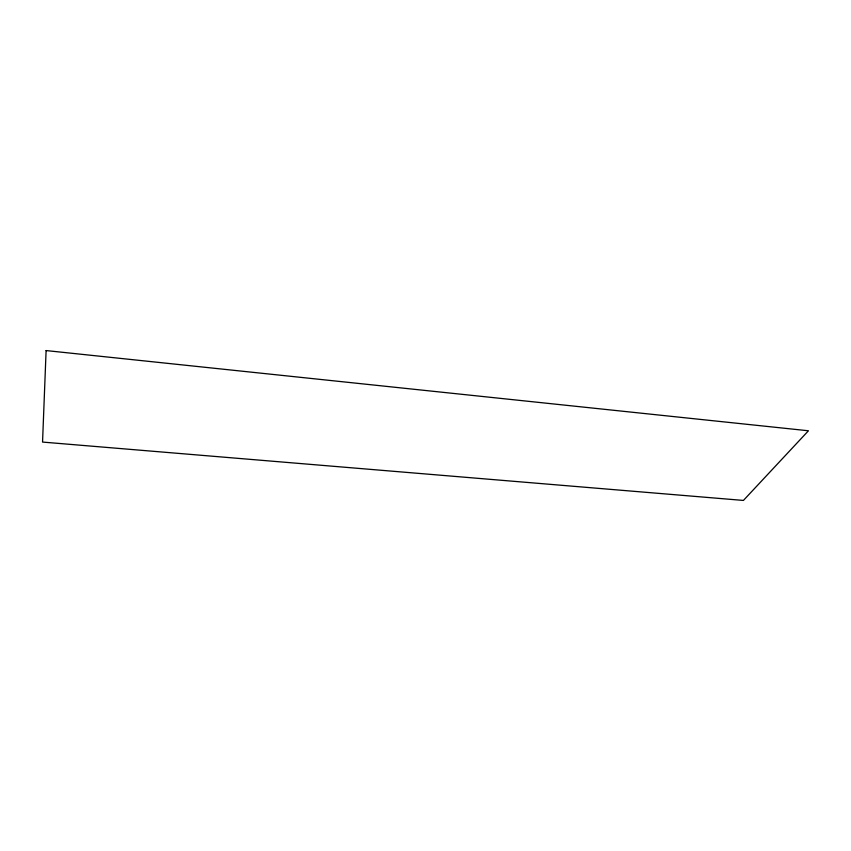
<?xml version="1.0" encoding="UTF-8"?>
<svg xmlns="http://www.w3.org/2000/svg" width="851" height="851" viewBox="0 0 851 851"><rect width="100%" height="100%" fill="white"/><g stroke="black" fill="none" stroke-linecap="round" stroke-linejoin="round"><path stroke-width="1.28" d="M46.103 350.569L42.55 442.073L743.423 500.431L808.45 430.776L46.103 350.569"/></g></svg>
